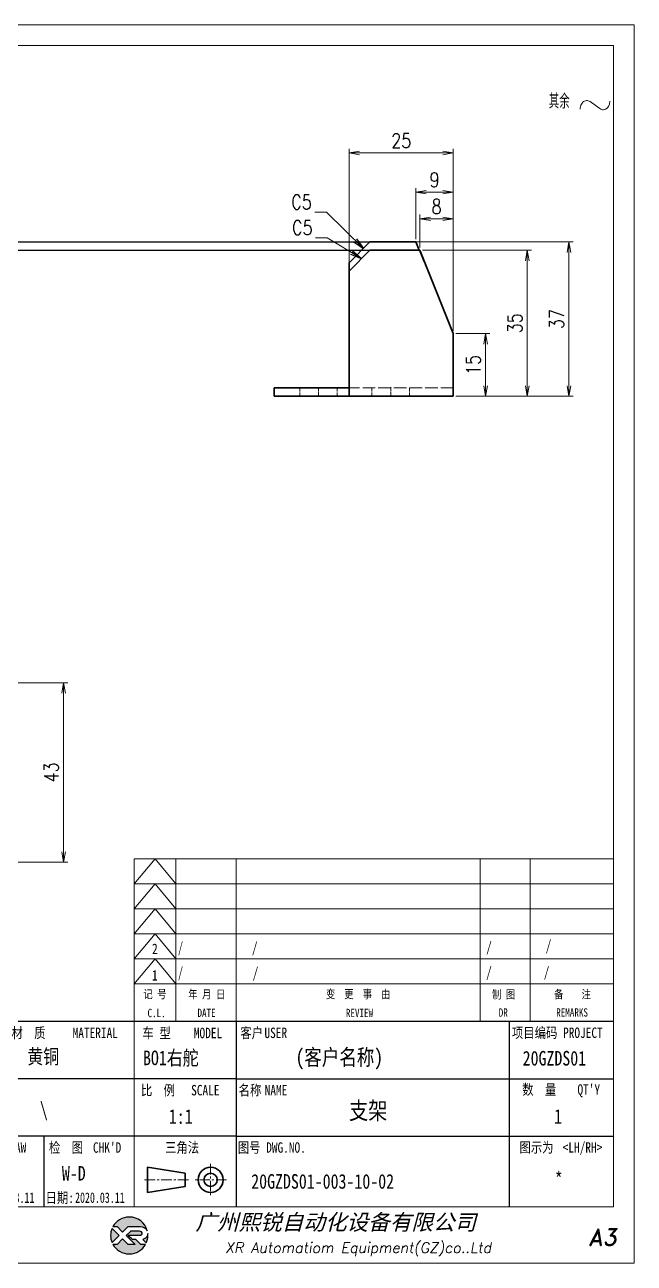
# Model space of a CAD drawing. Header units: inches. Extents: x 269 to 10986, y 1043 to 4337.
# Drawn here: x 2266.3 to 2412.6, y 1711.2 to 2008.2 of the extents above; entities that cross this region are included whole.
import ezdxf
from ezdxf.enums import TextEntityAlignment as Align

# ---------------------------------------------------------------- set-up
doc = ezdxf.new("R2010")
doc.units = ezdxf.units.IN
doc.header["$MEASUREMENT"] = 0
for name, pattern in [('AM_ISO02W050x2', [3.75, 3, -0.75]), ('AM_ISO08W050x2', [9, 6, -0.75, 1.5, -0.75]), ('CENTER', [2, 1.25, -0.25, 0.25, -0.25]), ('DOT2', [0.125, 0, -0.125])]:
    doc.linetypes.add(name, pattern=pattern)
for name, color, linetype in [('DIM', 3, 'Continuous'), ('layer 1', 7, 'Continuous'), ('图\\M+19E79\\M+195B6\\M+18E9A', 7, 'Continuous'), ('图号', 7, 'Continuous'), ('图名', 7, 'Continuous'), ('数量', 7, 'Continuous'), ('材质', 7, 'Continuous'), ('表面处理', 7, 'Continuous'), ('车型', 7, 'Continuous')]:
    doc.layers.add(name, color=color, linetype=linetype)
for name, color, linetype, lineweight in [('中心线', 2, 'AM_ISO08W050x2', 18), ('图框', 7, 'Continuous', 18), ('标注线', 3, 'Continuous', 18), ('粗实线', 7, 'Continuous', 35), ('虚线', 1, 'AM_ISO02W050x2', 18)]:
    doc.layers.add(name, color=color, linetype=linetype, lineweight=lineweight)
doc.layers.add('打印', color=7, linetype='Continuous', lineweight=15, plot=False)
doc.layers.add('打印-禁用', color=7, linetype='Continuous', lineweight=15, plot=False)
doc.styles.add('DIM', font='romans.shx', dxfattribs={"width": 0.8, "bigfont": 'bigfont.shx'})
doc.styles.add('STYLE1', font='')
doc.styles.add('国标', font='simfang.ttf', dxfattribs={"width": 0.8})
doc.styles.add('机械长仿宋', font='gbenor.shx', dxfattribs={"height": 1, "bigfont": 'gbcbig.shx'})
doc.styles.add('标题\\M+18E9A', font='romand.shx', dxfattribs={"oblique": 10, "bigfont": 'bigfont.shx'})
doc.styles.get('STYLE1').set_extended_font_data('SimSun')
doc.dimstyles.new('XR 1-1', dxfattribs={"dimtxt": 3.5, "dimasz": 2.5, "dimexe": 1, "dimexo": 0.625, "dimgap": 1.2, "dimtad": 1, "dimtoh": 1, "dimdsep": 46, "dimtxsty": 'DIM', "dimblk": 'OPEN', "dimcen": 0, "dimclrd": 8, "dimclre": 8, "dimclrt": 2, "dimazin": 2, "dimtfac": 0.5, "dimtmove": 0, "dimatfit": 3, "dimldrblk": 'OPEN', "dimfxl": 0, "dimtolj": 2, "dimlwd": 18, "dimlwe": 18, "dimarcsym": 0})
doc.dimstyles.new('XR 1-1$0', dxfattribs={"dimtxt": 3.5, "dimasz": 2.5, "dimexe": 1, "dimexo": 0.625, "dimgap": 1.2, "dimtad": 1, "dimzin": 9, "dimdsep": 46, "dimtxsty": 'DIM', "dimblk": 'OPEN', "dimcen": 0, "dimclrd": 8, "dimclre": 8, "dimclrt": 2, "dimazin": 2, "dimtfac": 0.5, "dimtmove": 0, "dimatfit": 3, "dimldrblk": 'OPEN', "dimfxl": 0, "dimtolj": 2, "dimlwd": 18, "dimlwe": 18, "dimarcsym": 0})

# ---------------------------------------------------------------- blocks, each defined once
blk = doc.blocks.new('XR')
at = {"true_color": 0xfc8000}
h = blk.add_hatch(color=30, dxfattribs=at)
h.set_gradient(color1=(252, 128, 0), rotation=240, one_color=1, tint=1, name='INVCURVED')
edge = h.paths.add_edge_path()
edge.add_spline(control_points=[(-434.18, -5928.47), (-433.9, -5928.74), (-433.63, -5929.01), (-433.63, -5929.01), (-433.63, -5929.01), (-433.63, -5929.01), (-433.36, -5928.74), (-433.09, -5928.47)], knot_values=[0.5625, 0.5625, 0.5625, 0.5625, 0.625, 0.625, 0.625, 0.625, 0.6875, 0.6875, 0.6875, 0.6875], degree=3, periodic=0)
edge.add_spline(control_points=[(-433.09, -5928.47), (-432.82, -5928.2), (-432.54, -5927.93), (-432.54, -5927.93), (-432.54, -5927.93), (-432.54, -5927.93), (-432.04, -5927.93), (-431.53, -5927.93)], knot_values=[0.4375, 0.4375, 0.4375, 0.4375, 0.5, 0.5, 0.5, 0.5, 0.5625, 0.5625, 0.5625, 0.5625], degree=3, periodic=0)
edge.add_spline(control_points=[(-431.53, -5927.93), (-431.03, -5927.93), (-430.52, -5927.93), (-430.52, -5927.93), (-430.52, -5927.93), (-430, -5927.93), (-429.43, -5927.96), (-429.01, -5928.33)], knot_values=[0.25, 0.25, 0.25, 0.25, 0.3125, 0.3125, 0.3125, 0.3125, 0.4375, 0.4375, 0.4375, 0.4375], degree=3, periodic=0)
edge.add_spline(control_points=[(-429.01, -5928.33), (-428.88, -5928.44), (-428.78, -5928.59), (-428.71, -5928.75)], knot_values=[0.125, 0.125, 0.125, 0.125, 0.25, 0.25, 0.25, 0.25], degree=3, periodic=0)
edge.add_spline(control_points=[(-428.71, -5928.75), (-429.13, -5927.18), (-430.58, -5926.02), (-432.31, -5926.02)], knot_values=[0, 0, 0, 0, 0.125, 0.125, 0.125, 0.125], degree=3, periodic=0)
edge.add_spline(control_points=[(-432.31, -5926.02), (-433.72, -5926.02), (-434.94, -5926.79), (-435.58, -5927.93)], knot_values=[0.875, 0.875, 0.875, 0.875, 1, 1, 1, 1], degree=3, periodic=0)
edge.add_spline(control_points=[(-435.58, -5927.93), (-435.58, -5927.93), (-434.72, -5927.93), (-434.72, -5927.93), (-434.72, -5927.93), (-434.72, -5927.93), (-434.45, -5928.2), (-434.18, -5928.47)], knot_values=[0.6875, 0.6875, 0.6875, 0.6875, 0.8125, 0.8125, 0.8125, 0.8125, 0.875, 0.875, 0.875, 0.875], degree=3, periodic=0)
edge = h.paths.add_edge_path()
edge.add_spline(control_points=[(-434.79, -5929.26), (-435.04, -5929.02), (-435.34, -5928.72), (-435.54, -5928.53)], knot_values=[0.562504, 0.562504, 0.562504, 0.562504, 0.656252, 0.656252, 0.656252, 0.656252], degree=3, periodic=0)
edge.add_spline(control_points=[(-435.54, -5928.53), (-435.67, -5928.4), (-435.76, -5928.31), (-435.76, -5928.31), (-435.76, -5928.31), (-435.94, -5928.74), (-436.03, -5929.21), (-436.03, -5929.71)], knot_values=[0.25, 0.25, 0.25, 0.25, 0.312504, 0.312504, 0.312504, 0.312504, 0.562504, 0.562504, 0.562504, 0.562504], degree=3, periodic=0)
edge.add_spline(control_points=[(-436.03, -5929.71), (-436.03, -5930.2), (-435.94, -5930.67), (-435.76, -5931.1), (-435.76, -5931.1), (-435.4, -5930.75), (-435.05, -5930.4)], knot_values=[0.874998, 0.874998, 0.874998, 0.874998, 1.124998, 1.124998, 1.124998, 1.25, 1.25, 1.25, 1.25], degree=3, periodic=0)
edge.add_spline(control_points=[(-435.05, -5930.4), (-434.7, -5930.05), (-434.34, -5929.71), (-434.34, -5929.71), (-434.34, -5929.71), (-434.34, -5929.71), (-434.34, -5929.71), (-434.34, -5929.71)], knot_values=[0.749878, 0.749878, 0.749878, 0.749878, 0.874875, 0.874875, 0.874875, 0.874875, 0.874998, 0.874998, 0.874998, 0.874998], degree=3, periodic=0)
edge.add_spline(control_points=[(-434.34, -5929.71), (-434.34, -5929.71), (-434.34, -5929.71), (-434.34, -5929.71)], knot_values=[0.749634, 0.749634, 0.749634, 0.749634, 0.749817, 0.749817, 0.749817, 0.749817], degree=3, periodic=0)
edge.add_spline(control_points=[(-434.35, -5929.7), (-434.35, -5929.7), (-434.35, -5929.7), (-434.35, -5929.7)], knot_values=[0.738281, 0.738281, 0.738281, 0.738281, 0.742188, 0.742188, 0.742188, 0.742188], degree=3, periodic=0)
edge.add_spline(control_points=[(-434.35, -5929.7), (-434.36, -5929.69), (-434.37, -5929.68), (-434.38, -5929.67)], knot_values=[0.726563, 0.726563, 0.726563, 0.726563, 0.738281, 0.738281, 0.738281, 0.738281], degree=3, periodic=0)
edge.add_spline(control_points=[(-434.38, -5929.67), (-434.38, -5929.66), (-434.39, -5929.65), (-434.4, -5929.65)], knot_values=[0.718751, 0.718751, 0.718751, 0.718751, 0.726563, 0.726563, 0.726563, 0.726563], degree=3, periodic=0)
edge.add_spline(control_points=[(-434.4, -5929.65), (-434.42, -5929.63), (-434.45, -5929.6), (-434.47, -5929.58)], knot_values=[0.703126, 0.703126, 0.703126, 0.703126, 0.718751, 0.718751, 0.718751, 0.718751], degree=3, periodic=0)
edge.add_spline(control_points=[(-434.47, -5929.58), (-434.5, -5929.55), (-434.53, -5929.52), (-434.56, -5929.49)], knot_values=[0.687501, 0.687501, 0.687501, 0.687501, 0.703126, 0.703126, 0.703126, 0.703126], degree=3, periodic=0)
edge.add_spline(control_points=[(-434.56, -5929.49), (-434.63, -5929.42), (-434.71, -5929.35), (-434.79, -5929.26)], knot_values=[0.656252, 0.656252, 0.656252, 0.656252, 0.687501, 0.687501, 0.687501, 0.687501], degree=3, periodic=0)
at = {"true_color": 0x0348ff}
h = blk.add_hatch(color=160, dxfattribs=at)
h.set_gradient(color1=(3, 72, 255), color2=(0, 41, 153), one_color=1, tint=0.3, name='HEMISPHERICAL')
edge = h.paths.add_edge_path()
edge.add_spline(control_points=[(-432.54, -5929.67), (-432.26, -5929.95), (-431.94, -5930.23), (-431.66, -5930.51), (-431.66, -5930.51), (-431.66, -5930.51), (-431.66, -5930.51), (-431.66, -5930.51)], knot_values=[0.736842, 0.736842, 0.736842, 0.736842, 0.789474, 0.789474, 0.789474, 0.789474, 0.802633, 0.802633, 0.802633, 0.802633], degree=3, periodic=0)
edge.add_spline(control_points=[(-431.66, -5930.51), (-431.65, -5930.51), (-431.65, -5930.52), (-431.65, -5930.52)], knot_values=[0.802633, 0.802633, 0.802633, 0.802633, 0.815791, 0.815791, 0.815791, 0.815791], degree=3, periodic=0)
edge.add_spline(control_points=[(-431.65, -5930.52), (-431.64, -5930.53), (-431.64, -5930.53), (-431.64, -5930.53)], knot_values=[0.815791, 0.815791, 0.815791, 0.815791, 0.82237, 0.82237, 0.82237, 0.82237], degree=3, periodic=0)
edge.add_spline(control_points=[(-431.64, -5930.53), (-431.64, -5930.53), (-431.64, -5930.53), (-431.63, -5930.54)], knot_values=[0.82237, 0.82237, 0.82237, 0.82237, 0.828949, 0.828949, 0.828949, 0.828949], degree=3, periodic=0)
edge.add_spline(control_points=[(-431.63, -5930.54), (-431.63, -5930.54), (-431.63, -5930.54), (-431.63, -5930.54), (-431.63, -5930.54), (-431.63, -5930.54), (-431.59, -5930.54), (-431.52, -5930.54)], knot_values=[0.841901, 0.841901, 0.841901, 0.841901, 0.842105, 0.842105, 0.842105, 0.842105, 0.855264, 0.855264, 0.855264, 0.855264], degree=3, periodic=0)
edge.add_spline(control_points=[(-431.52, -5930.54), (-431.46, -5930.54), (-431.38, -5930.54), (-431.3, -5930.54)], knot_values=[0.855264, 0.855264, 0.855264, 0.855264, 0.868422, 0.868422, 0.868422, 0.868422], degree=3, periodic=0)
edge.add_spline(control_points=[(-431.3, -5930.54), (-431.26, -5930.54), (-431.22, -5930.54), (-431.18, -5930.54)], knot_values=[0.868422, 0.868422, 0.868422, 0.868422, 0.875, 0.875, 0.875, 0.875], degree=3, periodic=0)
edge.add_spline(control_points=[(-431.18, -5930.54), (-431.14, -5930.54), (-431.1, -5930.54), (-431.07, -5930.54)], knot_values=[0.875, 0.875, 0.875, 0.875, 0.881579, 0.881579, 0.881579, 0.881579], degree=3, periodic=0)
edge.add_spline(control_points=[(-431.07, -5930.54), (-431.05, -5930.54), (-431.04, -5930.54), (-431.03, -5930.54)], knot_values=[0.881579, 0.881579, 0.881579, 0.881579, 0.884869, 0.884869, 0.884869, 0.884869], degree=3, periodic=0)
edge.add_spline(control_points=[(-431.03, -5930.54), (-431.02, -5930.54), (-431, -5930.54), (-431, -5930.54)], knot_values=[0.884869, 0.884869, 0.884869, 0.884869, 0.888158, 0.888158, 0.888158, 0.888158], degree=3, periodic=0)
edge.add_spline(control_points=[(-431, -5930.54), (-430.99, -5930.54), (-430.99, -5930.54), (-430.98, -5930.54)], knot_values=[0.888158, 0.888158, 0.888158, 0.888158, 0.889803, 0.889803, 0.889803, 0.889803], degree=3, periodic=0)
edge.add_spline(control_points=[(-430.98, -5930.54), (-430.98, -5930.54), (-430.98, -5930.54), (-430.97, -5930.54)], knot_values=[0.889803, 0.889803, 0.889803, 0.889803, 0.891447, 0.891447, 0.891447, 0.891447], degree=3, periodic=0)
edge.add_spline(control_points=[(-430.97, -5930.54), (-430.97, -5930.54), (-430.97, -5930.54), (-430.97, -5930.54)], knot_values=[0.891447, 0.891447, 0.891447, 0.891447, 0.89227, 0.89227, 0.89227, 0.89227], degree=3, periodic=0)
edge.add_spline(control_points=[(-430.97, -5930.54), (-430.97, -5930.54), (-430.97, -5930.54), (-430.97, -5930.54)], knot_values=[0.89227, 0.89227, 0.89227, 0.89227, 0.893092, 0.893092, 0.893092, 0.893092], degree=3, periodic=0)
edge.add_spline(control_points=[(-430.97, -5930.54), (-430.97, -5930.54), (-430.97, -5930.54), (-430.97, -5930.54)], knot_values=[0.893092, 0.893092, 0.893092, 0.893092, 0.893503, 0.893503, 0.893503, 0.893503], degree=3, periodic=0)
edge.add_spline(control_points=[(-430.97, -5930.54), (-430.97, -5930.54), (-430.97, -5930.54), (-430.97, -5930.54)], knot_values=[0.893503, 0.893503, 0.893503, 0.893503, 0.893914, 0.893914, 0.893914, 0.893914], degree=3, periodic=0)
edge.add_spline(control_points=[(-430.97, -5930.54), (-430.97, -5930.54), (-430.97, -5930.54), (-430.97, -5930.54)], knot_values=[0.893914, 0.893914, 0.893914, 0.893914, 0.89412, 0.89412, 0.89412, 0.89412], degree=3, periodic=0)
edge.add_spline(control_points=[(-430.97, -5930.54), (-430.97, -5930.54), (-430.97, -5930.54), (-430.97, -5930.54)], knot_values=[0.89412, 0.89412, 0.89412, 0.89412, 0.894326, 0.894326, 0.894326, 0.894326], degree=3, periodic=0)
edge.add_spline(control_points=[(-430.97, -5930.54), (-430.97, -5930.54), (-430.97, -5930.54), (-430.97, -5930.54)], knot_values=[0.894428, 0.894428, 0.894428, 0.894428, 0.894531, 0.894531, 0.894531, 0.894531], degree=3, periodic=0)
edge.add_spline(control_points=[(-430.97, -5930.54), (-430.97, -5930.54), (-430.97, -5930.54), (-430.97, -5930.54)], knot_values=[0.894531, 0.894531, 0.894531, 0.894531, 0.894583, 0.894583, 0.894583, 0.894583], degree=3, periodic=0)
edge.add_spline(control_points=[(-430.97, -5930.54), (-430.97, -5930.54), (-430.97, -5930.54), (-430.97, -5930.54), (-430.97, -5930.54), (-430.97, -5930.54), (-430.73, -5930.78), (-430.49, -5931.01)], knot_values=[0.894685, 0.894685, 0.894685, 0.894685, 0.894737, 0.894737, 0.894737, 0.894737, 0.921052, 0.921052, 0.921052, 0.921052], degree=3, periodic=0)
edge.add_spline(control_points=[(-430.49, -5931.01), (-430.26, -5931.24), (-430.02, -5931.48), (-430.02, -5931.48)], knot_values=[0.921052, 0.921052, 0.921052, 0.921052, 0.947368, 0.947368, 0.947368, 0.947368], degree=3, periodic=0)
edge.add_spline(control_points=[(-430.02, -5931.48), (-430.02, -5931.48), (-430.02, -5931.48), (-430.02, -5931.48)], knot_values=[0.947522, 0.947522, 0.947522, 0.947522, 0.947573, 0.947573, 0.947573, 0.947573], degree=3, periodic=0)
edge.add_spline(control_points=[(-430.02, -5931.48), (-430.02, -5931.48), (-430.02, -5931.48), (-430.02, -5931.48)], knot_values=[0.947573, 0.947573, 0.947573, 0.947573, 0.947676, 0.947676, 0.947676, 0.947676], degree=3, periodic=0)
edge.add_spline(control_points=[(-430.02, -5931.48), (-430.02, -5931.48), (-430.02, -5931.48), (-430.02, -5931.48)], knot_values=[0.947676, 0.947676, 0.947676, 0.947676, 0.947779, 0.947779, 0.947779, 0.947779], degree=3, periodic=0)
edge.add_spline(control_points=[(-430.02, -5931.48), (-430.02, -5931.48), (-430.02, -5931.48), (-430.02, -5931.48)], knot_values=[0.947779, 0.947779, 0.947779, 0.947779, 0.947984, 0.947984, 0.947984, 0.947984], degree=3, periodic=0)
edge.add_spline(control_points=[(-430.02, -5931.48), (-430.02, -5931.48), (-430.02, -5931.48), (-430.02, -5931.48)], knot_values=[0.947984, 0.947984, 0.947984, 0.947984, 0.94819, 0.94819, 0.94819, 0.94819], degree=3, periodic=0)
edge.add_spline(control_points=[(-430.02, -5931.48), (-430.02, -5931.48), (-430.02, -5931.48), (-430.02, -5931.48)], knot_values=[0.94819, 0.94819, 0.94819, 0.94819, 0.948601, 0.948601, 0.948601, 0.948601], degree=3, periodic=0)
edge.add_spline(control_points=[(-430.02, -5931.48), (-430.02, -5931.48), (-430.02, -5931.48), (-430.02, -5931.48)], knot_values=[0.948601, 0.948601, 0.948601, 0.948601, 0.949012, 0.949012, 0.949012, 0.949012], degree=3, periodic=0)
edge.add_spline(control_points=[(-430.02, -5931.48), (-430.02, -5931.48), (-430.01, -5931.48), (-430.01, -5931.48)], knot_values=[0.949012, 0.949012, 0.949012, 0.949012, 0.949834, 0.949834, 0.949834, 0.949834], degree=3, periodic=0)
edge.add_spline(control_points=[(-430.01, -5931.48), (-430.01, -5931.48), (-430.01, -5931.48), (-430.01, -5931.48)], knot_values=[0.949834, 0.949834, 0.949834, 0.949834, 0.950657, 0.950657, 0.950657, 0.950657], degree=3, periodic=0)
edge.add_spline(control_points=[(-430.01, -5931.48), (-430.01, -5931.48), (-430, -5931.48), (-430, -5931.48)], knot_values=[0.950657, 0.950657, 0.950657, 0.950657, 0.952301, 0.952301, 0.952301, 0.952301], degree=3, periodic=0)
edge.add_spline(control_points=[(-430, -5931.48), (-429.99, -5931.48), (-429.98, -5931.48), (-429.98, -5931.48)], knot_values=[0.952301, 0.952301, 0.952301, 0.952301, 0.953946, 0.953946, 0.953946, 0.953946], degree=3, periodic=0)
edge.add_spline(control_points=[(-429.98, -5931.48), (-429.96, -5931.48), (-429.95, -5931.48), (-429.93, -5931.48)], knot_values=[0.953946, 0.953946, 0.953946, 0.953946, 0.957236, 0.957236, 0.957236, 0.957236], degree=3, periodic=0)
edge.add_spline(control_points=[(-429.93, -5931.48), (-429.91, -5931.48), (-429.89, -5931.48), (-429.87, -5931.48)], knot_values=[0.957236, 0.957236, 0.957236, 0.957236, 0.960525, 0.960525, 0.960525, 0.960525], degree=3, periodic=0)
edge.add_spline(control_points=[(-429.87, -5931.48), (-429.82, -5931.48), (-429.77, -5931.48), (-429.71, -5931.48)], knot_values=[0.960525, 0.960525, 0.960525, 0.960525, 0.967104, 0.967104, 0.967104, 0.967104], degree=3, periodic=0)
edge.add_spline(control_points=[(-429.71, -5931.48), (-429.65, -5931.48), (-429.59, -5931.48), (-429.53, -5931.48)], knot_values=[0.967104, 0.967104, 0.967104, 0.967104, 0.973683, 0.973683, 0.973683, 0.973683], degree=3, periodic=0)
edge.add_spline(control_points=[(-429.53, -5931.48), (-429.41, -5931.48), (-429.29, -5931.48), (-429.19, -5931.48)], knot_values=[0.973683, 0.973683, 0.973683, 0.973683, 0.98684, 0.98684, 0.98684, 0.98684], degree=3, periodic=0)
edge.add_spline(control_points=[(-429.19, -5931.48), (-429.1, -5931.48), (-429.04, -5931.48), (-429.04, -5931.48), (-429.67, -5932.62), (-430.9, -5933.39), (-432.31, -5933.39)], knot_values=[0.98684, 0.98684, 0.98684, 0.98684, 1, 1, 1, 1.052632, 1.052632, 1.052632, 1.052632], degree=3, periodic=0)
edge.add_spline(control_points=[(-432.31, -5933.39), (-433.72, -5933.39), (-434.94, -5932.62), (-435.58, -5931.48), (-435.58, -5931.48), (-435.58, -5931.48), (-435.36, -5931.48), (-435.15, -5931.48)], knot_values=[0.052632, 0.052632, 0.052632, 0.052632, 0.105263, 0.105263, 0.105263, 0.105263, 0.131579, 0.131579, 0.131579, 0.131579], degree=3, periodic=0)
edge.add_spline(control_points=[(-435.15, -5931.48), (-434.93, -5931.48), (-434.72, -5931.48), (-434.72, -5931.48), (-434.72, -5931.48), (-434.72, -5931.48), (-434.45, -5931.21), (-434.18, -5930.94)], knot_values=[0.131579, 0.131579, 0.131579, 0.131579, 0.157895, 0.157895, 0.157895, 0.157895, 0.184211, 0.184211, 0.184211, 0.184211], degree=3, periodic=0)
edge.add_spline(control_points=[(-434.18, -5930.94), (-433.9, -5930.67), (-433.63, -5930.4), (-433.63, -5930.4), (-433.63, -5930.4), (-433.63, -5930.4), (-433.36, -5930.67), (-433.09, -5930.94)], knot_values=[0.184211, 0.184211, 0.184211, 0.184211, 0.210526, 0.210526, 0.210526, 0.210526, 0.236842, 0.236842, 0.236842, 0.236842], degree=3, periodic=0)
edge.add_spline(control_points=[(-433.09, -5930.94), (-432.82, -5931.21), (-432.54, -5931.48), (-432.54, -5931.48), (-432.54, -5931.48), (-432.54, -5931.48), (-432.19, -5931.48), (-431.83, -5931.48)], knot_values=[0.236842, 0.236842, 0.236842, 0.236842, 0.263158, 0.263158, 0.263158, 0.263158, 0.289474, 0.289474, 0.289474, 0.289474], degree=3, periodic=0)
edge.add_spline(control_points=[(-431.83, -5931.48), (-431.48, -5931.48), (-431.12, -5931.48), (-431.12, -5931.48), (-431.12, -5931.48), (-431.12, -5931.48), (-431.57, -5931.03), (-432.02, -5930.59)], knot_values=[0.289474, 0.289474, 0.289474, 0.289474, 0.315789, 0.315789, 0.315789, 0.315789, 0.342105, 0.342105, 0.342105, 0.342105], degree=3, periodic=0)
edge.add_spline(control_points=[(-432.02, -5930.59), (-432.47, -5930.15), (-432.92, -5929.71), (-432.92, -5929.71), (-432.92, -5929.71), (-432.92, -5929.71), (-432.71, -5929.5), (-432.5, -5929.29)], knot_values=[0.342105, 0.342105, 0.342105, 0.342105, 0.368421, 0.368421, 0.368421, 0.368421, 0.394737, 0.394737, 0.394737, 0.394737], degree=3, periodic=0)
edge.add_spline(control_points=[(-432.5, -5929.29), (-432.3, -5929.09), (-432.09, -5928.88), (-432.09, -5928.88)], knot_values=[0.394737, 0.394737, 0.394737, 0.394737, 0.421053, 0.421053, 0.421053, 0.421053], degree=3, periodic=0)
edge.add_spline(control_points=[(-432.09, -5928.88), (-432.09, -5928.88), (-432.06, -5928.86), (-432.06, -5928.86)], knot_values=[0.421053, 0.421053, 0.421053, 0.421053, 0.473684, 0.473684, 0.473684, 0.473684], degree=3, periodic=0)
edge.add_spline(control_points=[(-432.06, -5928.86), (-432.06, -5928.86), (-432.06, -5928.86), (-432.06, -5928.86), (-432.06, -5928.86), (-432.06, -5928.86), (-430.4, -5928.86), (-430.26, -5928.86)], knot_values=[0.473684, 0.473684, 0.473684, 0.473684, 0.473684, 0.473684, 0.473684, 0.473684, 0.526316, 0.526316, 0.526316, 0.526316], degree=3, periodic=0)
edge.add_spline(control_points=[(-430.26, -5928.86), (-429.54, -5928.86), (-429.62, -5929.4), (-429.83, -5929.55)], knot_values=[0.526316, 0.526316, 0.526316, 0.526316, 0.578947, 0.578947, 0.578947, 0.578947], degree=3, periodic=0)
edge.add_spline(control_points=[(-429.83, -5929.55), (-429.94, -5929.62), (-430.08, -5929.65), (-430.26, -5929.65), (-430.26, -5929.65), (-430.26, -5929.65), (-430.48, -5929.65), (-430.71, -5929.66)], knot_values=[0.578947, 0.578947, 0.578947, 0.578947, 0.631579, 0.631579, 0.631579, 0.631579, 0.657895, 0.657895, 0.657895, 0.657895], degree=3, periodic=0)
edge.add_spline(control_points=[(-430.71, -5929.66), (-430.93, -5929.66), (-431.15, -5929.67), (-431.15, -5929.67), (-431.15, -5929.67), (-431.15, -5929.67), (-432.54, -5929.67), (-432.54, -5929.67)], knot_values=[0.657895, 0.657895, 0.657895, 0.657895, 0.684211, 0.684211, 0.684211, 0.684211, 0.736842, 0.736842, 0.736842, 0.736842], degree=3, periodic=0)
edge = h.paths.add_edge_path()
edge.add_spline(control_points=[(-428.6, -5929.32), (-428.61, -5929.67), (-428.76, -5930), (-429.06, -5930.22)], knot_values=[0.8, 0.8, 0.8, 0.8, 1, 1, 1, 1], degree=3, periodic=0)
edge.add_spline(control_points=[(-429.06, -5930.22), (-429.22, -5930.34), (-429.41, -5930.43), (-429.61, -5930.48)], knot_values=[0.6, 0.6, 0.6, 0.6, 0.8, 0.8, 0.8, 0.8], degree=3, periodic=0)
edge.add_spline(control_points=[(-429.61, -5930.48), (-429.61, -5930.48), (-428.9, -5931.19), (-428.9, -5931.19), (-428.9, -5931.19), (-428.69, -5930.73), (-428.58, -5930.23), (-428.58, -5929.71)], knot_values=[0.2, 0.2, 0.2, 0.2, 0.4, 0.4, 0.4, 0.4, 0.6, 0.6, 0.6, 0.6], degree=3, periodic=0)
edge.add_spline(control_points=[(-428.58, -5929.71), (-428.58, -5929.58), (-428.59, -5929.45), (-428.6, -5929.32)], knot_values=[0, 0, 0, 0, 0.2, 0.2, 0.2, 0.2], degree=3, periodic=0)
at = {"layer": 'layer 1', "color": 30}
for points, knots in [([(-432.31, -5926.02), (-430.58, -5926.02), (-429.13, -5927.18), (-428.71, -5928.75), (-428.71, -5928.75), (-428.78, -5928.59), (-428.88, -5928.44), (-429.01, -5928.33), (-429.01, -5928.33), (-429.43, -5927.96), (-430, -5927.93), (-430.52, -5927.93), (-430.52, -5927.93), (-430.52, -5927.93), (-432.54, -5927.93), (-432.54, -5927.93), (-432.54, -5927.93), (-432.54, -5927.93), (-433.63, -5929.01), (-433.63, -5929.01), (-433.63, -5929.01), (-433.63, -5929.01), (-434.72, -5927.93), (-434.72, -5927.93), (-434.72, -5927.93), (-434.72, -5927.93), (-435.58, -5927.93), (-435.58, -5927.93), (-435.58, -5927.93), (-434.94, -5926.79), (-433.72, -5926.02), (-432.31, -5926.02)], [0, 0, 0, 0, 0.125, 0.125, 0.125, 0.125, 0.25, 0.25, 0.25, 0.25, 0.375, 0.375, 0.375, 0.375, 0.5, 0.5, 0.5, 0.5, 0.625, 0.625, 0.625, 0.625, 0.75, 0.75, 0.75, 0.75, 0.875, 0.875, 0.875, 0.875, 1, 1, 1, 1]), ([(-435.76, -5931.1), (-435.94, -5930.67), (-436.03, -5930.2), (-436.03, -5929.71), (-436.03, -5929.71), (-436.03, -5929.21), (-435.94, -5928.74), (-435.76, -5928.31), (-435.76, -5928.31), (-435.76, -5928.31), (-434.34, -5929.71), (-434.34, -5929.71), (-434.34, -5929.71), (-434.34, -5929.71), (-435.76, -5931.1), (-435.76, -5931.1)], [0, 0, 0, 0, 0.25, 0.25, 0.25, 0.25, 0.5, 0.5, 0.5, 0.5, 0.75, 0.75, 0.75, 0.75, 1, 1, 1, 1])]:
    blk.add_open_spline(points, degree=3, knots=knots, dxfattribs=at)
at = {"layer": 'layer 1', "color": 154}
for points, knots in [([(-429.04, -5931.48), (-429.67, -5932.62), (-430.9, -5933.39), (-432.31, -5933.39), (-432.31, -5933.39), (-433.72, -5933.39), (-434.94, -5932.62), (-435.58, -5931.48), (-435.58, -5931.48), (-435.58, -5931.48), (-434.72, -5931.48), (-434.72, -5931.48), (-434.72, -5931.48), (-434.72, -5931.48), (-433.63, -5930.4), (-433.63, -5930.4), (-433.63, -5930.4), (-433.63, -5930.4), (-432.54, -5931.48), (-432.54, -5931.48), (-432.54, -5931.48), (-432.54, -5931.48), (-431.12, -5931.48), (-431.12, -5931.48), (-431.12, -5931.48), (-431.12, -5931.48), (-432.92, -5929.71), (-432.92, -5929.71), (-432.92, -5929.71), (-432.92, -5929.71), (-432.09, -5928.88), (-432.09, -5928.88), (-432.09, -5928.88), (-432.09, -5928.88), (-432.06, -5928.86), (-432.06, -5928.86), (-432.06, -5928.86), (-432.06, -5928.86), (-430.4, -5928.86), (-430.26, -5928.86), (-430.26, -5928.86), (-429.54, -5928.86), (-429.62, -5929.4), (-429.83, -5929.55), (-429.83, -5929.55), (-429.94, -5929.62), (-430.08, -5929.65), (-430.26, -5929.65), (-430.26, -5929.65), (-430.26, -5929.65), (-431.15, -5929.67), (-431.15, -5929.67), (-431.15, -5929.67), (-431.15, -5929.67), (-432.54, -5929.67), (-432.54, -5929.67), (-432.54, -5929.67), (-432.26, -5929.95), (-431.94, -5930.23), (-431.66, -5930.51), (-431.66, -5930.51), (-431.66, -5930.51), (-431.63, -5930.54), (-431.63, -5930.54), (-431.63, -5930.54), (-431.63, -5930.54), (-430.97, -5930.54), (-430.97, -5930.54), (-430.97, -5930.54), (-430.97, -5930.54), (-430.02, -5931.48), (-430.02, -5931.48), (-430.02, -5931.48), (-430.02, -5931.48), (-429.04, -5931.48), (-429.04, -5931.48)], [0, 0, 0, 0, 0.052632, 0.052632, 0.052632, 0.052632, 0.105263, 0.105263, 0.105263, 0.105263, 0.157895, 0.157895, 0.157895, 0.157895, 0.210526, 0.210526, 0.210526, 0.210526, 0.263158, 0.263158, 0.263158, 0.263158, 0.315789, 0.315789, 0.315789, 0.315789, 0.368421, 0.368421, 0.368421, 0.368421, 0.421053, 0.421053, 0.421053, 0.421053, 0.473684, 0.473684, 0.473684, 0.473684, 0.526316, 0.526316, 0.526316, 0.526316, 0.578947, 0.578947, 0.578947, 0.578947, 0.631579, 0.631579, 0.631579, 0.631579, 0.684211, 0.684211, 0.684211, 0.684211, 0.736842, 0.736842, 0.736842, 0.736842, 0.789474, 0.789474, 0.789474, 0.789474, 0.842105, 0.842105, 0.842105, 0.842105, 0.894737, 0.894737, 0.894737, 0.894737, 0.947368, 0.947368, 0.947368, 0.947368, 1, 1, 1, 1]), ([(-428.6, -5929.32), (-428.59, -5929.45), (-428.58, -5929.58), (-428.58, -5929.71), (-428.58, -5929.71), (-428.58, -5930.23), (-428.69, -5930.73), (-428.9, -5931.19), (-428.9, -5931.19), (-428.9, -5931.19), (-429.61, -5930.48), (-429.61, -5930.48), (-429.61, -5930.48), (-429.41, -5930.43), (-429.22, -5930.34), (-429.06, -5930.22), (-429.06, -5930.22), (-428.76, -5930), (-428.61, -5929.67), (-428.6, -5929.32)], [0, 0, 0, 0, 0.2, 0.2, 0.2, 0.2, 0.4, 0.4, 0.4, 0.4, 0.6, 0.6, 0.6, 0.6, 0.8, 0.8, 0.8, 0.8, 1, 1, 1, 1])]:
    blk.add_open_spline(points, degree=3, knots=knots, dxfattribs=at)
blk = doc.blocks.new('GZDEH零件A3图框V01版')
at = {"layer": '中心线', "color": 1, "linetype": 'CENTER', "lineweight": 5, "ltscale": 2}
for p, q in [((3175.82, -1822.66), (3175.82, -1830.26)), ((3170.49, -1826.46), (3159.89, -1826.46)), ((3179.62, -1826.46), (3172.02, -1826.46))]:
    blk.add_line(p, q, dxfattribs=at)
at = {"layer": '图\\M+19E79\\M+195B6\\M+18E9A', "color": 7}
blk.add_line((3272.49, -1788.46), (3092.49, -1788.46), dxfattribs=at)
at = {"layer": '图\\M+19E79\\M+195B6\\M+18E9A', "color": 9}
for p, q in [((3272.49, -1788.46), (3092.49, -1788.46)), ((3181.99, -1788.46), (3181.99, -1832.96)), ((3247.49, -1788.46), (3247.49, -1832.96)), ((3181.99, -1802.21), (3092.49, -1802.21)), ((3181.99, -1802.21), (3272.49, -1802.21)), ((3181.99, -1815.96), (3092.49, -1815.96)), ((3135.83, -1815.96), (3135.83, -1832.96)), ((3135.83, -1815.96), (3135.83, -1832.96)), ((3181.99, -1815.96), (3272.49, -1815.96))]:
    blk.add_line(p, q, dxfattribs=at)
at = {"layer": '图框', "linetype": 'Continuous'}
for p, q in [((3272.49, -1554.46), (2882.49, -1554.46)), ((3272.49, -1832.96), (3272.49, -1554.46)), ((3157.49, -1749.46), (3272.49, -1749.46)), ((3157.49, -1832.96), (3157.49, -1749.46)), ((2882.49, -1832.96), (3272.49, -1832.96))]:
    blk.add_line(p, q, dxfattribs=at)
at = {"layer": '图框', "color": 9}
for p, q in [((3157.49, -1755.46), (3162.49, -1749.46)), ((3162.49, -1749.46), (3167.49, -1755.46)), ((3167.49, -1788.46), (3167.49, -1749.46)), ((3240.49, -1788.46), (3240.49, -1749.46)), ((3252.49, -1749.46), (3252.49, -1788.46)), ((3157.49, -1755.46), (3272.49, -1755.46)), ((3157.49, -1761.46), (3162.49, -1755.46)), ((3162.49, -1755.46), (3167.49, -1761.46)), ((3157.49, -1761.46), (3272.49, -1761.46)), ((3157.49, -1767.46), (3162.49, -1761.46)), ((3162.49, -1761.46), (3167.49, -1767.46)), ((3157.49, -1767.46), (3272.49, -1767.46)), ((3157.49, -1773.46), (3162.49, -1767.46)), ((3162.49, -1767.46), (3167.49, -1773.46)), ((3157.49, -1773.46), (3272.49, -1773.46)), ((3157.49, -1779.46), (3162.49, -1773.46)), ((3162.49, -1773.46), (3167.49, -1779.46)), ((3157.49, -1779.46), (3272.49, -1779.46))]:
    blk.add_line(p, q, dxfattribs=at)
at = {"layer": '图框', "color": 9, "linetype": 'Continuous'}
blk.add_line((3181.99, -1749.46), (3181.99, -1832.96), dxfattribs=at)
at = {"layer": '图框', "color": 2, "linetype": 'ByBlock', "lineweight": 35}
for p, q in [((3169.69, -1824.86), (3160.69, -1823.46)), ((3160.69, -1829.46), (3160.69, -1823.46)), ((3169.69, -1824.86), (3169.69, -1828.06)), ((3169.69, -1828.06), (3160.69, -1829.46))]:
    blk.add_line(p, q, dxfattribs=at)
for radius in [3, 1.6]:
    blk.add_circle((3175.82, -1826.46), radius, dxfattribs=at)
at = {"layer": '打印-禁用', "linetype": 'Continuous'}
for p, q in [((3277.49, -1549.46), (2857.49, -1549.46)), ((3277.49, -1846.46), (3277.49, -1549.46)), ((2857.49, -1846.46), (3277.49, -1846.46))]:
    blk.add_line(p, q, dxfattribs=at)
at = {"layer": 'DIM', "xscale": 1.199999999999818, "yscale": 1.199999999999818, "zscale": 1.199999999999818}
blk.add_blockref('XR', (3675.07, 5275.84), dxfattribs=at)
at = {"layer": '图\\M+19E79\\M+195B6\\M+18E9A', "color": 9, "style": '国标', "width": 0.8}
for s, p in [('材  质', (3128.04, -1792.46)), ('项目编码 PROJECT', (3248.13, -1792.43)), ('比  例\u3000', (3159.1, -1806.21)), ('SCALE', (3171.15, -1806.21)), ('名称\u3000', (3182.54, -1806.21)), ('NAME', (3188.8, -1806.21)), ('数  量', (3250.61, -1806.05)), ("QT'Y ", (3263.86, -1806.05)), (' DRAW', (3124.78, -1819.96)), ("CHK'D", (3147.58, -1819.96)), ('三角法', (3164.9, -1819.96)), ('图号', (3182.36, -1819.96)), ('DWG.NO.', (3189.16, -1819.96)), ('图示为', (3249.94, -1819.93)), ('<LH/RH>', (3260.31, -1819.93))]:
    blk.add_text(s, height=2.5, dxfattribs=at).set_placement(p)
for s, p in [('MATERIAL', (3148.14, -1792.46)), ('客户', (3185.68, -1792.46)), ('USER', (3191.46, -1792.46)), ('检  图', (3141.11, -1819.96)), ('日期:', (3139.62, -1832))]:
    blk.add_text(s, height=2.5, dxfattribs=at).set_placement(p, align=Align.CENTER)
for s, p in [('车 型', (3162.87, -1791.2)), ('MODEL', (3175.2, -1791.24))]:
    blk.add_text(s, height=2.5, dxfattribs=at).set_placement(p, align=Align.MIDDLE)
at = {"layer": '图\\M+19E79\\M+195B6\\M+18E9A', "color": 7, "lineweight": -3, "style": 'STYLE1', "oblique": 15}
blk.add_text('广州熙锐自动化设备有限公司 ', height=3.8, dxfattribs=at).set_placement((3172.16, -1838.51))
at = {"layer": '图\\M+19E79\\M+195B6\\M+18E9A', "color": 7, "style": '标题\\M+18E9A', "oblique": 10}
for s, height, p in [('A3', 4, (3269.91, -1840.2)), ('XR Automatiom Equipment(GZ)co..Ltd', 2.5, (3211.26, -1842.9))]:
    blk.add_text(s, height=height, dxfattribs=at).set_placement(p, align=Align.MIDDLE)
at = {"layer": '图框', "color": 9, "style": '国标', "width": 0.8}
for s, p in [('记 号', (3162.47, -1782.94)), ('年 月 日', (3174.9, -1782.98)), ('变  更  事  由', (3211.24, -1782.93)), ('C.L.', (3162.86, -1787.45)), ('DATE', (3174.85, -1787.42)), ('REVIEW', (3211.55, -1787.45))]:
    blk.add_text(s, height=2, dxfattribs=at).set_placement(p, align=Align.CENTER)
for s, p in [('制 图', (3246.15, -1781.95)), ('备    注', (3262.68, -1781.92)), ('DR', (3246.06, -1786.34)), ('REMARKS', (3262.57, -1786.32))]:
    blk.add_text(s, height=2, dxfattribs=at).set_placement(p, align=Align.MIDDLE)
blk = doc.blocks.new('DEH A3')
at = {"layer": '图框'}
blk.add_blockref('GZDEH零件A3图框V01版', (-2857.49, 1846.46), dxfattribs=at)
blk = doc.blocks.new('其余不去材料')
at = {"layer": '标注线', "color": 2, "lineweight": 13}
for points in [[(0, 0.17), (0.01, 0.48), (0.07, 0.79), (0.16, 1.09), (0.28, 1.36), (0.44, 1.6), (0.62, 1.8), (0.82, 1.97), (1.04, 2.09), (1.26, 2.17), (1.49, 2.21), (1.72, 2.21), (1.94, 2.17), (2.37, 1.97), (2.41, 1.95)], [(2.41, 1.95), (3.55, 1.11), (4.7, 0.27)], [(4.7, 0.27), (4.91, 0.14), (5.14, 0.05), (5.37, 0), (5.6, 0), (5.82, 0.04), (6.04, 0.11), (6.45, 0.38), (6.79, 0.8), (7.02, 1.34), (7.11, 1.95), (7.11, 2.09)]]:
    blk.add_lwpolyline(points, dxfattribs=at)
at = {"layer": '标注线', "color": 7, "linetype": 'DOT2', "style": '机械长仿宋'}
blk.add_text('其余', height=3.5, dxfattribs=at).set_placement((-7.56, 0.3))
blk = doc.blocks.new('_Open')
at = {"color": 0, "linetype": 'ByBlock', "lineweight": -2}
for p, q in [((-1, 0.17), (0, 0)), ((-1, -0.17), (0, 0)), ((0, 0), (-1, 0))]:
    blk.add_line(p, q, dxfattribs=at)
blk = doc.blocks.new('*D636')
at = {"layer": 'Defpoints', "color": 0, "transparency": 16777216}
for p in [(2369.18, 1934.16), (2376.93, 1934.16), (2369.18, 1919.16)]:
    blk.add_point(p, dxfattribs=at)
at = {"layer": '标注线', "color": 8, "lineweight": 18, "transparency": 16777216}
for p, q in [((2369.8, 1934.16), (2377.93, 1934.16)), ((2376.93, 1921.66), (2376.93, 1931.66)), ((2369.8, 1919.16), (2377.93, 1919.16))]:
    blk.add_line(p, q, dxfattribs=at)
at = {"layer": '标注线', "color": 8, "lineweight": 18, "transparency": 16777216, "xscale": 2.5, "yscale": 2.5, "zscale": 2.5}
for p, rotation in [((2376.93, 1934.16), 90), ((2376.93, 1919.16), 270)]:
    blk.add_blockref('_Open', p, dxfattribs=dict(at, rotation=rotation))
at = {"layer": '标注线', "color": 2, "transparency": 16777216, "insert": (2373.98, 1926.66), "char_height": 3.5, "attachment_point": 5, "rotation": 90, "style": 'DIM'}
blk.add_mtext('\\A2;15', dxfattribs=at)
blk = doc.blocks.new('*D637')
at = {"layer": 'Defpoints', "color": 0, "transparency": 16777216}
for p in [(2361.18, 1954.16), (2386.93, 1954.16), (2369.18, 1919.16)]:
    blk.add_point(p, dxfattribs=at)
at = {"layer": '标注线', "color": 8, "lineweight": 18, "transparency": 16777216}
for p, q in [((2361.8, 1954.16), (2387.93, 1954.16)), ((2386.93, 1921.66), (2386.93, 1951.66)), ((2369.8, 1919.16), (2387.93, 1919.16))]:
    blk.add_line(p, q, dxfattribs=at)
at = {"layer": '标注线', "color": 8, "lineweight": 18, "transparency": 16777216, "xscale": 2.5, "yscale": 2.5, "zscale": 2.5}
for p, rotation in [((2386.93, 1954.16), 90), ((2386.93, 1919.16), 270)]:
    blk.add_blockref('_Open', p, dxfattribs=dict(at, rotation=rotation))
at = {"layer": '标注线', "color": 2, "transparency": 16777216, "insert": (2383.98, 1936.66), "char_height": 3.5, "attachment_point": 5, "rotation": 90, "style": 'DIM'}
blk.add_mtext('\\A2;35', dxfattribs=at)
blk = doc.blocks.new('*D638')
at = {"layer": 'Defpoints', "color": 0, "transparency": 16777216}
for p in [(2358.2, 1956.16), (2396.93, 1956.16), (2369.18, 1919.16)]:
    blk.add_point(p, dxfattribs=at)
at = {"layer": '标注线', "color": 8, "lineweight": 18, "transparency": 16777216}
for p, q in [((2358.83, 1956.16), (2397.93, 1956.16)), ((2396.93, 1921.66), (2396.93, 1953.66)), ((2369.8, 1919.16), (2397.93, 1919.16))]:
    blk.add_line(p, q, dxfattribs=at)
at = {"layer": '标注线', "color": 8, "lineweight": 18, "transparency": 16777216, "xscale": 2.5, "yscale": 2.5, "zscale": 2.5}
for p, rotation in [((2396.93, 1956.16), 90), ((2396.93, 1919.16), 270)]:
    blk.add_blockref('_Open', p, dxfattribs=dict(at, rotation=rotation))
at = {"layer": '标注线', "color": 2, "transparency": 16777216, "insert": (2393.98, 1937.66), "char_height": 3.5, "attachment_point": 5, "rotation": 90, "style": 'DIM'}
blk.add_mtext('\\A2;37', dxfattribs=at)
blk = doc.blocks.new('*D639')
at = {"layer": 'Defpoints', "color": 0, "transparency": 16777216}
for p in [(2369.18, 1977.5), (2344.18, 1949.16), (2369.18, 1934.16)]:
    blk.add_point(p, dxfattribs=at)
at = {"layer": '标注线', "color": 8, "lineweight": 18, "transparency": 16777216}
for p, q in [((2344.18, 1949.79), (2344.18, 1978.5)), ((2369.18, 1934.79), (2369.18, 1978.5)), ((2346.68, 1977.5), (2366.68, 1977.5))]:
    blk.add_line(p, q, dxfattribs=at)
at = {"layer": '标注线', "color": 8, "lineweight": 18, "transparency": 16777216, "xscale": 2.5, "yscale": 2.5, "zscale": 2.5, "rotation": 180}
blk.add_blockref('_Open', (2344.18, 1977.5), dxfattribs=at)
at = {"layer": '标注线', "color": 8, "lineweight": 18, "transparency": 16777216, "xscale": 2.5, "yscale": 2.5, "zscale": 2.5}
blk.add_blockref('_Open', (2369.18, 1977.5), dxfattribs=at)
at = {"layer": '标注线', "color": 2, "transparency": 16777216, "insert": (2356.68, 1980.45), "char_height": 3.5, "attachment_point": 5, "style": 'DIM'}
blk.add_mtext('\\A2;25', dxfattribs=at)
blk = doc.blocks.new('*D640')
at = {"layer": 'Defpoints', "color": 0, "transparency": 16777216}
for p in [(2360.18, 1968.08), (2360.18, 1956.16), (2369.18, 1934.16)]:
    blk.add_point(p, dxfattribs=at)
at = {"layer": '标注线', "color": 8, "lineweight": 18, "transparency": 16777216}
for p, q in [((2360.18, 1956.79), (2360.18, 1969.08)), ((2366.68, 1968.08), (2362.68, 1968.08)), ((2369.18, 1934.79), (2369.18, 1969.08))]:
    blk.add_line(p, q, dxfattribs=at)
at = {"layer": '标注线', "color": 8, "lineweight": 18, "transparency": 16777216, "xscale": 2.5, "yscale": 2.5, "zscale": 2.5, "rotation": 180}
blk.add_blockref('_Open', (2360.18, 1968.08), dxfattribs=at)
at = {"layer": '标注线', "color": 8, "lineweight": 18, "transparency": 16777216, "xscale": 2.5, "yscale": 2.5, "zscale": 2.5}
blk.add_blockref('_Open', (2369.18, 1968.08), dxfattribs=at)
at = {"layer": '标注线', "color": 2, "transparency": 16777216, "insert": (2364.68, 1971.03), "char_height": 3.5, "attachment_point": 5, "style": 'DIM'}
blk.add_mtext('\\A2;9', dxfattribs=at)
blk = doc.blocks.new('*D641')
at = {"layer": 'Defpoints', "color": 0, "transparency": 16777216}
for p in [(2361.18, 1961.71), (2361.18, 1954.16), (2369.18, 1934.16)]:
    blk.add_point(p, dxfattribs=at)
at = {"layer": '标注线', "color": 8, "lineweight": 18, "transparency": 16777216}
for p, q in [((2361.18, 1954.79), (2361.18, 1962.71)), ((2366.68, 1961.71), (2363.68, 1961.71)), ((2369.18, 1934.79), (2369.18, 1962.71))]:
    blk.add_line(p, q, dxfattribs=at)
at = {"layer": '标注线', "color": 8, "lineweight": 18, "transparency": 16777216, "xscale": 2.5, "yscale": 2.5, "zscale": 2.5, "rotation": 180}
blk.add_blockref('_Open', (2361.18, 1961.71), dxfattribs=at)
at = {"layer": '标注线', "color": 8, "lineweight": 18, "transparency": 16777216, "xscale": 2.5, "yscale": 2.5, "zscale": 2.5}
blk.add_blockref('_Open', (2369.18, 1961.71), dxfattribs=at)
at = {"layer": '标注线', "color": 2, "transparency": 16777216, "insert": (2365.18, 1964.66), "char_height": 3.5, "attachment_point": 5, "style": 'DIM'}
blk.add_mtext('\\A2;8', dxfattribs=at)
blk = doc.blocks.new('*D650')
at = {"layer": 'Defpoints', "color": 0, "transparency": 16777216}
for p in [(2238.88, 1850.43), (2275.66, 1850.43), (2253.31, 1807.43)]:
    blk.add_point(p, dxfattribs=at)
at = {"layer": '标注线', "color": 8, "lineweight": 18, "transparency": 16777216}
for p, q in [((2239.51, 1850.43), (2276.66, 1850.43)), ((2275.66, 1809.93), (2275.66, 1847.93)), ((2253.94, 1807.43), (2276.66, 1807.43))]:
    blk.add_line(p, q, dxfattribs=at)
at = {"layer": '标注线', "color": 8, "lineweight": 18, "transparency": 16777216, "xscale": 2.5, "yscale": 2.5, "zscale": 2.5}
for p, rotation in [((2275.66, 1850.43), 90), ((2275.66, 1807.43), 270)]:
    blk.add_blockref('_Open', p, dxfattribs=dict(at, rotation=rotation))
at = {"layer": '标注线', "color": 2, "transparency": 16777216, "insert": (2272.71, 1828.93), "char_height": 3.5, "attachment_point": 5, "rotation": 90, "style": 'DIM'}
blk.add_mtext('\\A2;43', dxfattribs=at)

msp = doc.modelspace()

# ---------------------------------------------------------------- linework, layer by layer
for p, q in [((2058.44, 1956.165), (2349.179, 1956.165)), ((2246.44, 1954.165), (2349.179, 1954.165))]:
    msp.add_line(p, q)
at = {"layer": '中心线', "ltscale": 0.060016}
for p, q in [((2336.845, 1921.365), (2336.845, 1918.964)), ((2354.165, 1921.365), (2354.165, 1918.964))]:
    msp.add_line(p, q, dxfattribs=at)
at = {"layer": '打印'}
msp.add_lwpolyline([(1992.603, 2008.236), (2412.603, 2008.236), (2412.603, 1711.236), (1992.603, 1711.236)], close=True, dxfattribs=at)
at = {"layer": '粗实线', "ltscale": 0.176777}
for p, q in [((2344.179, 1951.165), (2349.179, 1956.165)), ((2349.179, 1954.165), (2344.179, 1949.165))]:
    msp.add_line(p, q, dxfattribs=at)
at = {"layer": '粗实线', "ltscale": 0.275}
msp.add_line((2360.179, 1956.165), (2349.179, 1956.165), dxfattribs=at)
at = {"layer": '粗实线', "ltscale": 0.054018}
msp.add_line((2360.179, 1956.165), (2360.997, 1954.165), dxfattribs=at)
at = {"layer": '粗实线', "ltscale": 0.3}
for p, q in [((2361.179, 1954.165), (2349.179, 1954.165)), ((2369.179, 1934.165), (2369.179, 1922.165))]:
    msp.add_line(p, q, dxfattribs=at)
at = {"layer": '粗实线'}
for p, q in [((2361.179, 1954.165), (2369.179, 1934.165)), ((2344.179, 1949.165), (2344.179, 1922.165)), ((2369.179, 1919.165), (2344.179, 1919.165))]:
    msp.add_line(p, q, dxfattribs=at)
at = {"layer": '粗实线', "ltscale": 0.049996}
msp.add_line((2344.179, 1949.165), (2344.179, 1951.165), dxfattribs=at)
at = {"layer": '粗实线', "ltscale": 0.075}
for p, q in [((2344.179, 1922.165), (2344.179, 1919.165)), ((2369.179, 1922.165), (2369.179, 1919.165))]:
    msp.add_line(p, q, dxfattribs=at)
at = {"layer": '粗实线', "ltscale": 0.45}
for p, q in [((2326.179, 1921.165), (2344.179, 1921.165)), ((2326.179, 1919.165), (2344.179, 1919.165))]:
    msp.add_line(p, q, dxfattribs=at)
at = {"layer": '粗实线', "ltscale": 0.05}
msp.add_line((2326.179, 1921.165), (2326.179, 1919.165), dxfattribs=at)
at = {"layer": '虚线'}
for p, q in [((2360.997, 1954.165), (2369.179, 1934.165)), ((2369.179, 1921.165), (2344.179, 1921.165))]:
    msp.add_line(p, q, dxfattribs=at)
at = {"layer": '虚线', "ltscale": 0.05}
for p, q in [((2332.345, 1921.165), (2332.345, 1919.165)), ((2341.345, 1921.165), (2341.345, 1919.165)), ((2349.665, 1921.165), (2349.665, 1919.165)), ((2358.665, 1921.165), (2358.665, 1919.165))]:
    msp.add_line(p, q, dxfattribs=at)

# ---------------------------------------------------------------- block references
at = {"layer": '图框'}
msp.add_blockref('DEH A3', (1992.603, 1711.236), dxfattribs=at)
at = {"layer": '标注线'}
msp.add_blockref('其余不去材料', (2399.635, 1987.848), dxfattribs=at)

# ---------------------------------------------------------------- texts
at = {"layer": '图\\M+19E79\\M+195B6\\M+18E9A', "color": 3, "style": '国标'}
for s, height, width, p in [('/', 2.5, 0.705904, (2303.113, 1785.708)), ('/', 2.5, 0.8, (2320.848, 1785.708)), ('/', 2.5, 0.8, (2377.053, 1785.807)), ('/', 2.5, 0.8, (2391.348, 1786.178)), ('2', 2.5, 0.8, (2296.881, 1785.392)), ('/', 2.5, 0.705904, (2303.113, 1779.708)), ('/', 2.5, 0.8, (2321.02, 1779.624)), ('/', 2.5, 0.8, (2377.053, 1779.807)), ('/', 2.5, 0.8, (2390.885, 1779.818)), ('1', 2.5, 0.8, (2296.87, 1779.032)), ('    (客户名称)', 3.85, 0.8, (2322.948, 1758.717)), ('20GZDS01', 3.5, 0.8, (2385.82, 1758.646)), ('1:1', 3.5, 0.8, (2300.904, 1744.669)), ('W-D', 3.5, 0.8, (2275.241, 1731.053)), ('2020.03.11', 2.5, 0.7, (2256.746, 1725.716)), ('2020.03.11', 2.5, 0.7, (2278.406, 1725.716))]:
    msp.add_text(s, height=height, dxfattribs=dict(at, width=width)).set_placement(p)
at = {"layer": '图\\M+19E79\\M+195B6\\M+18E9A', "color": 3, "style": '国标', "width": 0.8}
msp.add_text('*', height=3.5, dxfattribs=at).set_placement((2394.475, 1729.653), align=Align.CENTER)
at = {"layer": '图号', "color": 3, "style": '国标', "width": 0.8}
msp.add_text('20GZDS01-003-10-02', height=3.5, dxfattribs=at).set_placement((2320.682, 1729.11))
at = {"layer": '图名', "color": 3, "style": '国标', "width": 0.8}
msp.add_text('支架', height=4.2, dxfattribs=at).set_placement((2348.755, 1745.75), align=Align.CENTER)
at = {"layer": '数量', "color": 3, "style": '国标', "width": 0.8}
msp.add_text('1', height=3.5, dxfattribs=at).set_placement((2394.321, 1744.685), align=Align.CENTER)
at = {"layer": '材质', "color": 3, "style": '国标', "width": 0.8}
msp.add_text('黄铜', height=3.5, dxfattribs=at).set_placement((2270.761, 1759.056), align=Align.CENTER)
at = {"layer": '标注线', "color": 2, "char_height": 3.5, "attachment_point": 9, "style": 'DIM'}
for insert in [(2335.21, 1963.975), (2335.42, 1957.828)]:
    msp.add_mtext('\\A2;C5', dxfattribs=dict(at, insert=insert))
at = {"layer": '表面处理', "color": 3, "style": '国标', "width": 0.8}
msp.add_text('\\', height=3.5, dxfattribs=at).set_placement((2270.903, 1746.379), align=Align.CENTER)
at = {"layer": '车型', "color": 3, "style": '国标', "width": 0.8}
msp.add_text('BO1右舵', height=3.5, dxfattribs=at).set_placement((2294.708, 1758.732))

# ---------------------------------------------------------------- dimensions: what is measured, and where the dimension line sits
at = {"layer": '标注线'}
for base, p1, p2, picture, middle in [((2369.179, 1977.497), (2344.179, 1949.165), (2369.179, 1934.165), '*D639', (2356.679, 1980.447)), ((2360.179, 1968.08), (2369.179, 1934.165), (2360.179, 1956.165), '*D640', (2364.679, 1971.03)), ((2361.179, 1961.711), (2369.179, 1934.165), (2361.179, 1954.165), '*D641', (2365.179, 1964.661))]:
    dim = msp.add_linear_dim(base=base, p1=p1, p2=p2, dimstyle='XR 1-1$0', dxfattribs=at)
    dim.commit()
    dim.dimension.update_dxf_attribs({"geometry": picture, "text_midpoint": middle})
for base, p1, p2, picture, middle in [((2396.928, 1956.165), (2369.179, 1919.165), (2358.203, 1956.165), '*D638', (2393.978, 1937.665)), ((2386.928, 1954.165), (2369.179, 1919.165), (2361.179, 1954.165), '*D637', (2383.978, 1936.665)), ((2376.928, 1934.165), (2369.179, 1919.165), (2369.179, 1934.165), '*D636', (2373.978, 1926.665)), ((2275.661, 1850.427), (2253.311, 1807.427), (2238.881, 1850.427), '*D650', (2272.711, 1828.927))]:
    dim = msp.add_linear_dim(base=base, p1=p1, p2=p2, angle=90, dimstyle='XR 1-1$0', dxfattribs=at)
    dim.commit()
    dim.dimension.update_dxf_attribs({"geometry": picture, "text_midpoint": middle})

# ---------------------------------------------------------------- leaders
for points in [[(2347.607, 1954.592), (2338.71, 1963.275), (2335.91, 1963.275)], [(2347.175, 1952.16), (2338.92, 1957.128), (2336.12, 1957.128)]]:
    msp.add_leader(points, dimstyle='XR 1-1', override={"dimasz": 2.8, "dimexe": 0.69965, "dimexo": 0.69965, "dimgap": 0.69965}, dxfattribs=at)

doc.saveas('drawing.dxf')
